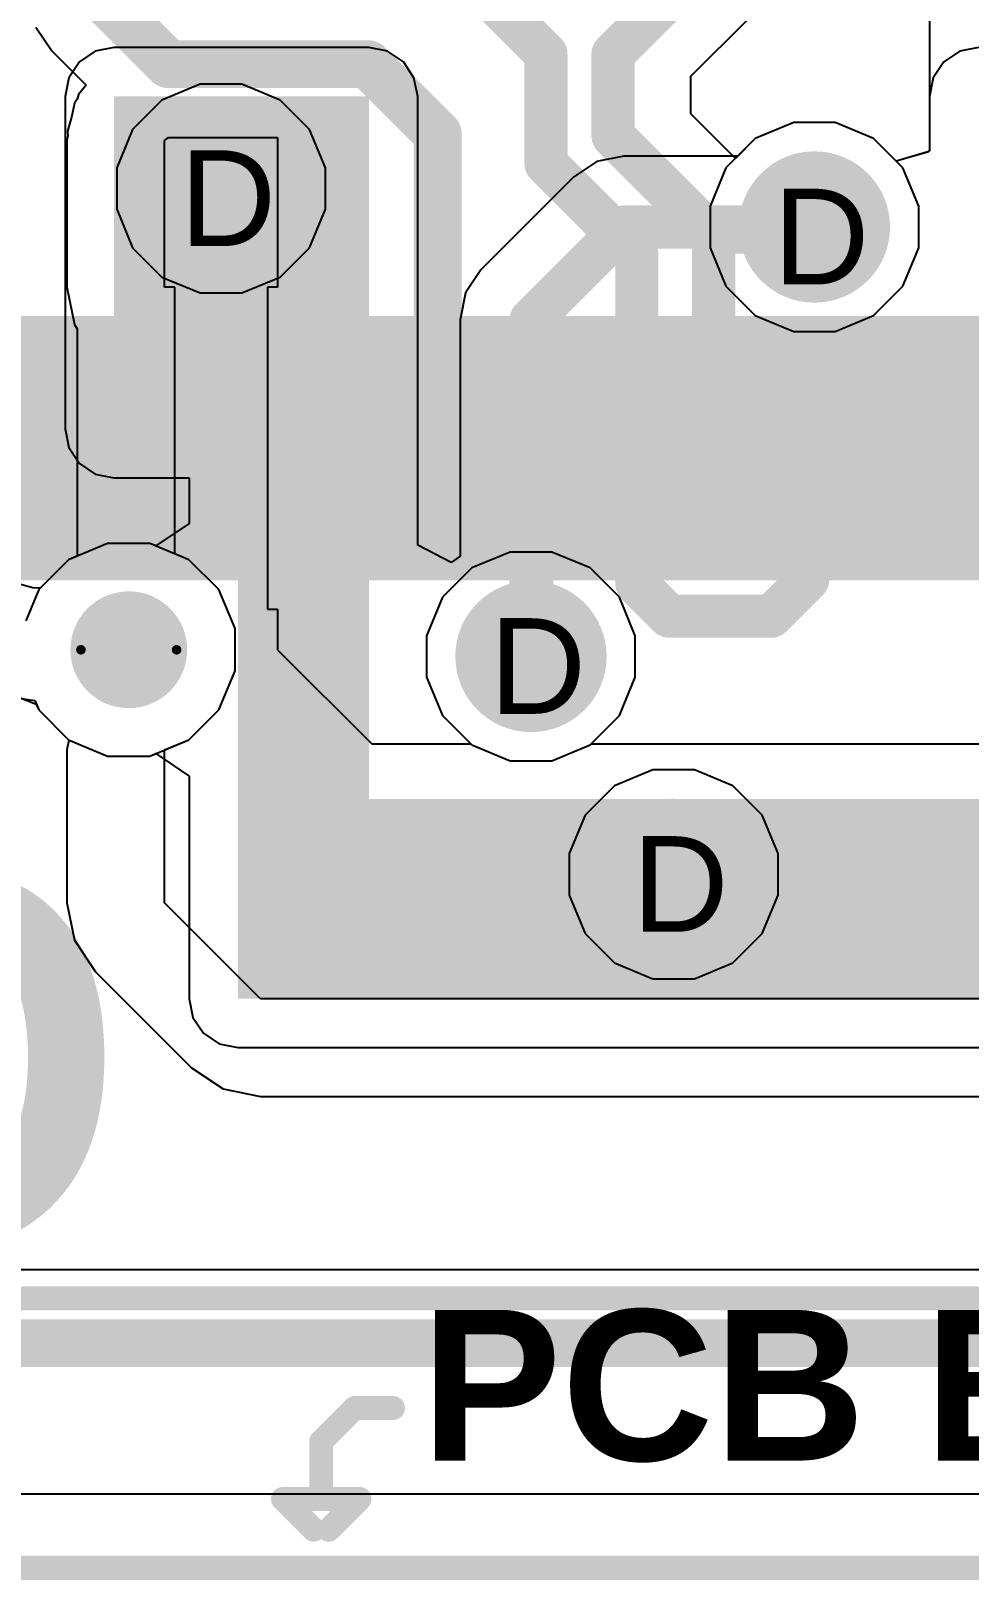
# Model space of a CAD drawing. Header units: inches. Extents: x 0 to 5032, y 0 to 5323.
# Drawn here: x 73.09 to 78.07, y -0.07 to 8.16 of the extents above; entities that cross this region are included whole.
import ezdxf

# ---------------------------------------------------------------- set-up
doc = ezdxf.new("R2010")
doc.units = ezdxf.units.IN
for name, color, linetype in [('Board Outline', 216, 'Continuous'), ('Bottom Layer', 5, 'Continuous'), ('Bottom Overlay', 54, 'Continuous'), ('Bottom Solder', 6, 'Continuous'), ('Dimension', 6, 'Continuous'), ('Drill Drawing', 1, 'Continuous'), ('Layer 1', 16, 'Continuous'), ('Layer 2', 76, 'Continuous'), ('Mechanical 13', 56, 'Continuous'), ('Multi-Layer', 9, 'Continuous'), ('Pad Holes', 156, 'Continuous'), ('Top Layer', 1, 'Continuous'), ('Top Overlay', 2, 'Continuous'), ('Top Paste', 8, 'Continuous'), ('Top Solder', 216, 'Continuous'), ('Via Holes', 16, 'Continuous')]:
    doc.layers.add(name, color=color, linetype=linetype)
doc.styles.add('Arial', font='', dxfattribs={"height": 0.2})
doc.styles.add('Arial_Bold', font='', dxfattribs={"height": 0.2})
doc.styles.get('Arial').set_extended_font_data('Arial')
doc.styles.get('Arial_Bold').set_extended_font_data('Arial', bold=True)

# ---------------------------------------------------------------- blocks, each defined once
blk = doc.blocks.new('TYPE_C_31_M_12__442')
at = {"layer": 'Bottom Layer'}
h = blk.add_hatch(color=5, dxfattribs=at)
edge = h.paths.add_edge_path()
edge.add_arc((-4.325, 2.355), 0.45, 0, 180)
edge.add_line((-4.775, 2.355), (-4.775, 1.255))
edge.add_arc((-4.325, 1.255), 0.45, 180, 360)
edge.add_line((-3.875, 1.255), (-3.875, 2.355))
h = blk.add_hatch(color=5, dxfattribs=at)
edge = h.paths.add_edge_path()
edge.add_arc((4.325, 1.255), 0.45, 180, 360)
edge.add_line((4.775, 1.255), (4.775, 2.355))
edge.add_arc((4.325, 2.355), 0.45, 0, 180)
edge.add_line((3.875, 2.355), (3.875, 1.255))
h = blk.add_hatch(color=5, dxfattribs=at)
edge = h.paths.add_edge_path()
edge.add_arc((-4.325, -2.775), 0.45, 180, 360)
edge.add_line((-3.875, -2.775), (-3.875, -1.975))
edge.add_arc((-4.325, -1.975), 0.45, 0, 180)
edge.add_line((-4.775, -1.975), (-4.775, -2.775))
h = blk.add_hatch(color=5, dxfattribs=at)
edge = h.paths.add_edge_path()
edge.add_arc((4.325, -2.775), 0.45, 180, 360)
edge.add_line((4.775, -2.775), (4.775, -1.975))
edge.add_arc((4.325, -1.975), 0.45, 0, 180)
edge.add_line((3.875, -1.975), (3.875, -2.775))
at = {"layer": 'Bottom Solder'}
h = blk.add_hatch(color=6, dxfattribs=at)
edge = h.paths.add_edge_path()
edge.add_arc((-4.325, 2.355), 0.5516, 0, 180)
edge.add_line((-4.8766, 2.355), (-4.8766, 1.255))
edge.add_arc((-4.325, 1.255), 0.5516, 180, 360)
edge.add_line((-3.7734, 1.255), (-3.7734, 2.355))
h = blk.add_hatch(color=6, dxfattribs=at)
edge = h.paths.add_edge_path()
edge.add_arc((4.325, 1.255), 0.5516, 180, 360)
edge.add_line((4.8766, 1.255), (4.8766, 2.355))
edge.add_arc((4.325, 2.355), 0.5516, 0, 180)
edge.add_line((3.7734, 2.355), (3.7734, 1.255))
h = blk.add_hatch(color=6, dxfattribs=at)
edge = h.paths.add_edge_path()
edge.add_arc((-2.89, 1.305), 0.1016, 0, 360)
h = blk.add_hatch(color=6, dxfattribs=at)
edge = h.paths.add_edge_path()
edge.add_arc((2.89, 1.305), 0.1016, 0, 360)
h = blk.add_hatch(color=6, dxfattribs=at)
edge = h.paths.add_edge_path()
edge.add_arc((-4.325, -2.775), 0.5516, 180, 360)
edge.add_line((-3.7734, -2.775), (-3.7734, -1.975))
edge.add_arc((-4.325, -1.975), 0.5516, 0, 180)
edge.add_line((-4.8766, -1.975), (-4.8766, -2.775))
h = blk.add_hatch(color=6, dxfattribs=at)
edge = h.paths.add_edge_path()
edge.add_arc((4.325, -2.775), 0.5516, 180, 360)
edge.add_line((4.8766, -2.775), (4.8766, -1.975))
edge.add_arc((4.325, -1.975), 0.5516, 0, 180)
edge.add_line((3.7734, -1.975), (3.7734, -2.775))
at = {"layer": 'Layer 1'}
h = blk.add_hatch(color=16, dxfattribs=at)
edge = h.paths.add_edge_path()
edge.add_arc((-4.325, 2.355), 0.45, 0, 180)
edge.add_line((-4.775, 2.355), (-4.775, 1.255))
edge.add_arc((-4.325, 1.255), 0.45, 180, 360)
edge.add_line((-3.875, 1.255), (-3.875, 2.355))
h = blk.add_hatch(color=16, dxfattribs=at)
edge = h.paths.add_edge_path()
edge.add_arc((4.325, 1.255), 0.45, 180, 360)
edge.add_line((4.775, 1.255), (4.775, 2.355))
edge.add_arc((4.325, 2.355), 0.45, 0, 180)
edge.add_line((3.875, 2.355), (3.875, 1.255))
h = blk.add_hatch(color=16, dxfattribs=at)
edge = h.paths.add_edge_path()
edge.add_arc((-4.325, -2.775), 0.45, 180, 360)
edge.add_line((-3.875, -2.775), (-3.875, -1.975))
edge.add_arc((-4.325, -1.975), 0.45, 0, 180)
edge.add_line((-4.775, -1.975), (-4.775, -2.775))
h = blk.add_hatch(color=16, dxfattribs=at)
edge = h.paths.add_edge_path()
edge.add_arc((4.325, -2.775), 0.45, 180, 360)
edge.add_line((4.775, -2.775), (4.775, -1.975))
edge.add_arc((4.325, -1.975), 0.45, 0, 180)
edge.add_line((3.875, -1.975), (3.875, -2.775))
at = {"layer": 'Layer 2'}
h = blk.add_hatch(color=76, dxfattribs=at)
edge = h.paths.add_edge_path()
edge.add_arc((-4.325, 2.355), 0.45, 0, 180)
edge.add_line((-4.775, 2.355), (-4.775, 1.255))
edge.add_arc((-4.325, 1.255), 0.45, 180, 360)
edge.add_line((-3.875, 1.255), (-3.875, 2.355))
h = blk.add_hatch(color=76, dxfattribs=at)
edge = h.paths.add_edge_path()
edge.add_arc((4.325, 1.255), 0.45, 180, 360)
edge.add_line((4.775, 1.255), (4.775, 2.355))
edge.add_arc((4.325, 2.355), 0.45, 0, 180)
edge.add_line((3.875, 2.355), (3.875, 1.255))
h = blk.add_hatch(color=76, dxfattribs=at)
edge = h.paths.add_edge_path()
edge.add_arc((-4.325, -2.775), 0.45, 180, 360)
edge.add_line((-3.875, -2.775), (-3.875, -1.975))
edge.add_arc((-4.325, -1.975), 0.45, 0, 180)
edge.add_line((-4.775, -1.975), (-4.775, -2.775))
h = blk.add_hatch(color=76, dxfattribs=at)
edge = h.paths.add_edge_path()
edge.add_arc((4.325, -2.775), 0.45, 180, 360)
edge.add_line((4.775, -2.775), (4.775, -1.975))
edge.add_arc((4.325, -1.975), 0.45, 0, 180)
edge.add_line((3.875, -1.975), (3.875, -2.775))
at = {"layer": 'Multi-Layer'}
h = blk.add_hatch(color=9, dxfattribs=at)
edge = h.paths.add_edge_path()
edge.add_arc((-4.325, 2.355), 0.45, 0, 180)
edge.add_line((-4.775, 2.355), (-4.775, 1.255))
edge.add_arc((-4.325, 1.255), 0.45, 180, 360)
edge.add_line((-3.875, 1.255), (-3.875, 2.355))
h = blk.add_hatch(color=9, dxfattribs=at)
edge = h.paths.add_edge_path()
edge.add_arc((4.325, 1.255), 0.45, 180, 360)
edge.add_line((4.775, 1.255), (4.775, 2.355))
edge.add_arc((4.325, 2.355), 0.45, 0, 180)
edge.add_line((3.875, 2.355), (3.875, 1.255))
h = blk.add_hatch(color=9, dxfattribs=at)
edge = h.paths.add_edge_path()
edge.add_arc((-4.325, -2.775), 0.45, 180, 360)
edge.add_line((-3.875, -2.775), (-3.875, -1.975))
edge.add_arc((-4.325, -1.975), 0.45, 0, 180)
edge.add_line((-4.775, -1.975), (-4.775, -2.775))
h = blk.add_hatch(color=9, dxfattribs=at)
edge = h.paths.add_edge_path()
edge.add_arc((4.325, -2.775), 0.45, 180, 360)
edge.add_line((4.775, -2.775), (4.775, -1.975))
edge.add_arc((4.325, -1.975), 0.45, 0, 180)
edge.add_line((3.875, -1.975), (3.875, -2.775))
at = {"layer": 'Pad Holes'}
h = blk.add_hatch(color=7, dxfattribs=at)
edge = h.paths.add_edge_path()
edge.add_arc((-4.325, 1.255), 0.3, 180, 360)
edge.add_line((-4.025, 1.255), (-4.025, 2.355))
edge.add_arc((-4.325, 2.355), 0.3, 0, 180)
edge.add_line((-4.625, 2.355), (-4.625, 1.255))
h = blk.add_hatch(color=7, dxfattribs=at)
edge = h.paths.add_edge_path()
edge.add_arc((4.325, 1.255), 0.3, 180, 360)
edge.add_line((4.625, 1.255), (4.625, 2.355))
edge.add_arc((4.325, 2.355), 0.3, 0, 180)
edge.add_line((4.025, 2.355), (4.025, 1.255))
h = blk.add_hatch(color=7, dxfattribs=at)
edge = h.paths.add_edge_path()
edge.add_arc((-2.89, 1.305), 0.31, 0, 360)
h = blk.add_hatch(color=7, dxfattribs=at)
edge = h.paths.add_edge_path()
edge.add_arc((2.89, 1.305), 0.31, 0, 360)
h = blk.add_hatch(color=7, dxfattribs=at)
edge = h.paths.add_edge_path()
edge.add_arc((-4.325, -2.775), 0.3, 180, 360)
edge.add_line((-4.025, -2.775), (-4.025, -1.975))
edge.add_arc((-4.325, -1.975), 0.3, 0, 180)
edge.add_line((-4.625, -1.975), (-4.625, -2.775))
h = blk.add_hatch(color=7, dxfattribs=at)
edge = h.paths.add_edge_path()
edge.add_arc((4.325, -2.775), 0.3, 180, 360)
edge.add_line((4.625, -2.775), (4.625, -1.975))
edge.add_arc((4.325, -1.975), 0.3, 0, 180)
edge.add_line((4.025, -1.975), (4.025, -2.775))
at = {"layer": 'Top Layer'}
for points in [[(-3.5, 2.975), (-2.9, 2.975), (-2.9, 1.775), (-3.5, 1.775)], [(-2.7, 2.975), (-2.1, 2.975), (-2.1, 1.775), (-2.7, 1.775)], [(-1.9, 2.975), (-1.6, 2.975), (-1.6, 1.775), (-1.9, 1.775)], [(-1.4, 2.975), (-1.1, 2.975), (-1.1, 1.775), (-1.4, 1.775)], [(-0.9, 2.975), (-0.6, 2.975), (-0.6, 1.775), (-0.9, 1.775)], [(-0.4, 2.975), (-0.1, 2.975), (-0.1, 1.775), (-0.4, 1.775)], [(0.4, 1.775), (0.1, 1.775), (0.1, 2.975), (0.4, 2.975)], [(0.9, 1.775), (0.6, 1.775), (0.6, 2.975), (0.9, 2.975)], [(1.4, 1.775), (1.1, 1.775), (1.1, 2.975), (1.4, 2.975)], [(1.9, 1.775), (1.6, 1.775), (1.6, 2.975), (1.9, 2.975)], [(2.7, 1.775), (2.1, 1.775), (2.1, 2.975), (2.7, 2.975)], [(2.9, 2.975), (3.5, 2.975), (3.5, 1.775), (2.9, 1.775)]]:
    blk.add_hatch(color=1, dxfattribs=at).paths.add_polyline_path(points)
h = blk.add_hatch(color=1, dxfattribs=at)
edge = h.paths.add_edge_path()
edge.add_arc((-4.325, 2.355), 0.45, 0, 180)
edge.add_line((-4.775, 2.355), (-4.775, 1.255))
edge.add_arc((-4.325, 1.255), 0.45, 180, 360)
edge.add_line((-3.875, 1.255), (-3.875, 2.355))
h = blk.add_hatch(color=1, dxfattribs=at)
edge = h.paths.add_edge_path()
edge.add_arc((4.325, 1.255), 0.45, 180, 360)
edge.add_line((4.775, 1.255), (4.775, 2.355))
edge.add_arc((4.325, 2.355), 0.45, 0, 180)
edge.add_line((3.875, 2.355), (3.875, 1.255))
h = blk.add_hatch(color=1, dxfattribs=at)
edge = h.paths.add_edge_path()
edge.add_arc((-4.325, -2.775), 0.45, 180, 360)
edge.add_line((-3.875, -2.775), (-3.875, -1.975))
edge.add_arc((-4.325, -1.975), 0.45, 0, 180)
edge.add_line((-4.775, -1.975), (-4.775, -2.775))
h = blk.add_hatch(color=1, dxfattribs=at)
edge = h.paths.add_edge_path()
edge.add_arc((4.325, -2.775), 0.45, 180, 360)
edge.add_line((4.775, -2.775), (4.775, -1.975))
edge.add_arc((4.325, -1.975), 0.45, 0, 180)
edge.add_line((3.875, -1.975), (3.875, -2.775))
at = {"layer": 'Top Paste'}
for points in [[(-3.5, 2.975), (-2.9, 2.975), (-2.9, 1.775), (-3.5, 1.775)], [(-2.7, 2.975), (-2.1, 2.975), (-2.1, 1.775), (-2.7, 1.775)], [(-1.9, 2.975), (-1.6, 2.975), (-1.6, 1.775), (-1.9, 1.775)], [(-1.4, 2.975), (-1.1, 2.975), (-1.1, 1.775), (-1.4, 1.775)], [(-0.9, 2.975), (-0.6, 2.975), (-0.6, 1.775), (-0.9, 1.775)], [(-0.4, 2.975), (-0.1, 2.975), (-0.1, 1.775), (-0.4, 1.775)], [(0.4, 1.775), (0.1, 1.775), (0.1, 2.975), (0.4, 2.975)], [(0.9, 1.775), (0.6, 1.775), (0.6, 2.975), (0.9, 2.975)], [(1.4, 1.775), (1.1, 1.775), (1.1, 2.975), (1.4, 2.975)], [(1.9, 1.775), (1.6, 1.775), (1.6, 2.975), (1.9, 2.975)], [(2.7, 1.775), (2.1, 1.775), (2.1, 2.975), (2.7, 2.975)], [(2.9, 2.975), (3.5, 2.975), (3.5, 1.775), (2.9, 1.775)]]:
    blk.add_hatch(color=8, dxfattribs=at).paths.add_polyline_path(points)
at = {"layer": 'Top Solder'}
for points in [[(-3.6016, 3.0766), (-2.7984, 3.0766), (-2.7984, 1.6734), (-3.6016, 1.6734)], [(-2.8016, 3.0766), (-1.9984, 3.0766), (-1.9984, 1.6734), (-2.8016, 1.6734)], [(-2.0016, 3.0766), (-1.4984, 3.0766), (-1.4984, 1.6734), (-2.0016, 1.6734)], [(-1.5016, 3.0766), (-0.9984, 3.0766), (-0.9984, 1.6734), (-1.5016, 1.6734)], [(-1.0016, 3.0766), (-0.4984, 3.0766), (-0.4984, 1.6734), (-1.0016, 1.6734)], [(-0.5016, 3.0766), (0.0016, 3.0766), (0.0016, 1.6734), (-0.5016, 1.6734)], [(0.5016, 1.6734), (-0.0016, 1.6734), (-0.0016, 3.0766), (0.5016, 3.0766)], [(1.0016, 1.6734), (0.4984, 1.6734), (0.4984, 3.0766), (1.0016, 3.0766)], [(1.5016, 1.6734), (0.9984, 1.6734), (0.9984, 3.0766), (1.5016, 3.0766)], [(2.0016, 1.6734), (1.4984, 1.6734), (1.4984, 3.0766), (2.0016, 3.0766)], [(2.8016, 1.6734), (1.9984, 1.6734), (1.9984, 3.0766), (2.8016, 3.0766)], [(2.7984, 3.0766), (3.6016, 3.0766), (3.6016, 1.6734), (2.7984, 1.6734)]]:
    blk.add_hatch(color=216, dxfattribs=at).paths.add_polyline_path(points)
h = blk.add_hatch(color=216, dxfattribs=at)
edge = h.paths.add_edge_path()
edge.add_arc((-4.325, 2.355), 0.5516, 0, 180)
edge.add_line((-4.8766, 2.355), (-4.8766, 1.255))
edge.add_arc((-4.325, 1.255), 0.5516, 180, 360)
edge.add_line((-3.7734, 1.255), (-3.7734, 2.355))
h = blk.add_hatch(color=216, dxfattribs=at)
edge = h.paths.add_edge_path()
edge.add_arc((4.325, 1.255), 0.5516, 180, 360)
edge.add_line((4.8766, 1.255), (4.8766, 2.355))
edge.add_arc((4.325, 2.355), 0.5516, 0, 180)
edge.add_line((3.7734, 2.355), (3.7734, 1.255))
h = blk.add_hatch(color=216, dxfattribs=at)
edge = h.paths.add_edge_path()
edge.add_arc((-2.89, 1.305), 0.1016, 0, 360)
h = blk.add_hatch(color=216, dxfattribs=at)
edge = h.paths.add_edge_path()
edge.add_arc((2.89, 1.305), 0.1016, 0, 360)
h = blk.add_hatch(color=216, dxfattribs=at)
edge = h.paths.add_edge_path()
edge.add_arc((-4.325, -2.775), 0.5516, 180, 360)
edge.add_line((-3.7734, -2.775), (-3.7734, -1.975))
edge.add_arc((-4.325, -1.975), 0.5516, 0, 180)
edge.add_line((-4.8766, -1.975), (-4.8766, -2.775))
h = blk.add_hatch(color=216, dxfattribs=at)
edge = h.paths.add_edge_path()
edge.add_arc((4.325, -2.775), 0.5516, 180, 360)
edge.add_line((4.8766, -2.775), (4.8766, -1.975))
edge.add_arc((4.325, -1.975), 0.5516, 0, 180)
edge.add_line((3.7734, -1.975), (3.7734, -2.775))
at = {"layer": 'Mechanical 13'}
for points in [[(-1.8684, -2.8974, 0.127, 0.127, 0), (-1.6906, -2.7196, 0.127, 0.127, 0)], [(-1.6906, -2.7196, 0.127, 0.127, 0), (-1.4874, -2.7196, 0.127, 0.127, 0)], [(-1.8684, -3.2022, 0.127, 0.127, 0), (-1.8684, -2.8974, 0.127, 0.127, 0)], [(-2.0716, -3.2022, 0.127, 0.127, 0), (-1.9084, -3.3654, 0.127, 0.127, 0)], [(-2.0716, -3.2022, 0.127, 0.127, 0), (-1.8684, -3.2022, 0.127, 0.127, 0)], [(-1.8684, -3.2022, 0.127, 0.127, 0), (-1.6652, -3.2022, 0.127, 0.127, 0)], [(-1.8284, -3.3654, 0.127, 0.127, 0), (-1.6652, -3.2022, 0.127, 0.127, 0)]]:
    blk.add_lwpolyline(points, format="xyseb", dxfattribs=at)
for points in [[(-1.7223, -2.7196, 0.0635, 0.0635, 1), (-1.6588, -2.7196, 0.0635, 0.0635, 1)], [(-1.7223, -2.7196, 0.0635, 0.0635, 1), (-1.6588, -2.7196, 0.0635, 0.0635, 1)], [(-1.5191, -2.7196, 0.0635, 0.0635, 1), (-1.4556, -2.7196, 0.0635, 0.0635, 1)], [(-1.9001, -2.8974, 0.0635, 0.0635, 1), (-1.8366, -2.8974, 0.0635, 0.0635, 1)], [(-1.9001, -2.8974, 0.0635, 0.0635, 1), (-1.8366, -2.8974, 0.0635, 0.0635, 1)], [(-2.1033, -3.2022, 0.0635, 0.0635, 1), (-2.0398, -3.2022, 0.0635, 0.0635, 1)], [(-2.1033, -3.2022, 0.0635, 0.0635, 1), (-2.0398, -3.2022, 0.0635, 0.0635, 1)], [(-1.9001, -3.2022, 0.0635, 0.0635, 1), (-1.8366, -3.2022, 0.0635, 0.0635, 1)], [(-1.9001, -3.2022, 0.0635, 0.0635, 1), (-1.8366, -3.2022, 0.0635, 0.0635, 1)], [(-1.9001, -3.2022, 0.0635, 0.0635, 1), (-1.8366, -3.2022, 0.0635, 0.0635, 1)], [(-1.6969, -3.2022, 0.0635, 0.0635, 1), (-1.6334, -3.2022, 0.0635, 0.0635, 1)], [(-1.6969, -3.2022, 0.0635, 0.0635, 1), (-1.6334, -3.2022, 0.0635, 0.0635, 1)], [(-1.9401, -3.3654, 0.0635, 0.0635, 1), (-1.8766, -3.3654, 0.0635, 0.0635, 1)], [(-1.8601, -3.3654, 0.0635, 0.0635, 1), (-1.7966, -3.3654, 0.0635, 0.0635, 1)]]:
    blk.add_lwpolyline(points, format="xyseb", close=True, dxfattribs=at)
at = {"layer": 'Top Overlay'}
for points in [[(-4.4446, -1.181, 0.127, 0.127, 0), (-4.4446, 0.4446, 0.127, 0.127, 0)], [(4.4446, -1.181, 0.127, 0.127, 0), (4.4446, 0.4446, 0.127, 0.127, 0)], [(-4.4954, -3.569, 0.127, 0.127, 0), (4.4954, -3.569, 0.127, 0.127, 0)]]:
    blk.add_lwpolyline(points, format="xyseb", dxfattribs=at)
for points in [[(-4.4763, 0.4446, 0.0635, 0.0635, 1), (-4.4128, 0.4446, 0.0635, 0.0635, 1)], [(4.4129, 0.4446, 0.0635, 0.0635, 1), (4.4764, 0.4446, 0.0635, 0.0635, 1)], [(-4.4763, -1.181, 0.0635, 0.0635, 1), (-4.4128, -1.181, 0.0635, 0.0635, 1)], [(4.4129, -1.181, 0.0635, 0.0635, 1), (4.4764, -1.181, 0.0635, 0.0635, 1)], [(-4.5271, -3.569, 0.0635, 0.0635, 1), (-4.4636, -3.569, 0.0635, 0.0635, 1)], [(4.4637, -3.569, 0.0635, 0.0635, 1), (4.5272, -3.569, 0.0635, 0.0635, 1)]]:
    blk.add_lwpolyline(points, format="xyseb", close=True, dxfattribs=at)
at = {"layer": 'Mechanical 13', "style": 'Arial_Bold'}
blk.add_text('PCB Edge', height=0.8, rotation=360, dxfattribs=at).set_placement((-1.3382, -2.9986))

msp = doc.modelspace()

# ---------------------------------------------------------------- hatches: boundary and pattern name
at = {"layer": 'Bottom Layer'}
for points in [[(73.5317, 6.0432), (74.5907, 6.0432), (74.5907, 7.8083), (73.5317, 7.8083)], [(74.8857, 7.8083), (74.1904, 7.8083), (74.1904, 3.0185), (74.8857, 3.0185)], [(74.1904, 3.0185), (78.8162, 3.0185), (78.8162, 4.0781), (74.1904, 4.0781)]]:
    msp.add_hatch(color=5, dxfattribs=at).paths.add_polyline_path(points)
h = msp.add_hatch(color=5, dxfattribs=at)
edge = h.paths.add_edge_path()
edge.add_arc((74.1007, 7.319), 0.3, 0, 360)
h = msp.add_hatch(color=5, dxfattribs=at)
edge = h.paths.add_edge_path()
edge.add_arc((77.2507, 7.115), 0.3, 0, 360)
h = msp.add_hatch(color=5, dxfattribs=at)
edge = h.paths.add_edge_path()
edge.add_arc((75.7459, 4.8356), 0.3, 0, 360)
h = msp.add_hatch(color=5, dxfattribs=at)
edge = h.paths.add_edge_path()
edge.add_arc((76.5033, 3.6789), 0.3, 0, 360)
at = {"layer": 'Bottom Solder'}
h = msp.add_hatch(color=6, dxfattribs=at)
edge = h.paths.add_edge_path()
edge.add_arc((74.1007, 7.319), 0.4016, 0, 360)
h = msp.add_hatch(color=6, dxfattribs=at)
edge = h.paths.add_edge_path()
edge.add_arc((77.2507, 7.115), 0.4016, 0, 360)
h = msp.add_hatch(color=6, dxfattribs=at)
edge = h.paths.add_edge_path()
edge.add_arc((75.7459, 4.8356), 0.4016, 0, 360)
h = msp.add_hatch(color=6, dxfattribs=at)
edge = h.paths.add_edge_path()
edge.add_arc((76.5033, 3.6789), 0.4016, 0, 360)
at = {"layer": 'Layer 1'}
h = msp.add_hatch(color=16, dxfattribs=at)
edge = h.paths.add_edge_path()
edge.add_arc((74.1007, 7.319), 0.3, 0, 360)
h = msp.add_hatch(color=16, dxfattribs=at)
edge = h.paths.add_edge_path()
edge.add_arc((77.2507, 7.115), 0.3, 0, 360)
h = msp.add_hatch(color=16, dxfattribs=at)
edge = h.paths.add_edge_path()
edge.add_arc((75.7459, 4.8356), 0.3, 0, 360)
h = msp.add_hatch(color=16, dxfattribs=at)
edge = h.paths.add_edge_path()
edge.add_arc((76.5033, 3.6789), 0.3, 0, 360)
at = {"layer": 'Layer 2'}
h = msp.add_hatch(color=76, dxfattribs=at)
edge = h.paths.add_edge_path()
edge.add_arc((74.1007, 7.319), 0.3, 0, 360)
h = msp.add_hatch(color=76, dxfattribs=at)
edge = h.paths.add_edge_path()
edge.add_arc((77.2507, 7.115), 0.3, 0, 360)
h = msp.add_hatch(color=76, dxfattribs=at)
edge = h.paths.add_edge_path()
edge.add_arc((75.7459, 4.8356), 0.3, 0, 360)
h = msp.add_hatch(color=76, dxfattribs=at)
edge = h.paths.add_edge_path()
edge.add_arc((76.5033, 3.6789), 0.3, 0, 360)
at = {"layer": 'Top Layer'}
h = msp.add_hatch(color=1, dxfattribs=at)
edge = h.paths.add_edge_path()
edge.add_arc((74.1007, 7.319), 0.3, 0, 360)
for points in [[(73.8007, 5.3411), (74.4007, 5.3411), (74.4007, 7.616), (73.8007, 7.616)], [(76.6321, 6.974), (77.4011, 6.974), (77.4011, 7.2026), (76.6321, 7.2026)]]:
    msp.add_hatch(color=1, dxfattribs=at).paths.add_polyline_path(points)
h = msp.add_hatch(color=1, dxfattribs=at)
edge = h.paths.add_edge_path()
edge.add_arc((77.2507, 7.115), 0.3, 0, 360)
h = msp.add_hatch(color=1, dxfattribs=at)
edge = h.paths.add_edge_path()
edge.add_arc((75.7459, 4.8356), 0.3, 0, 360)
h = msp.add_hatch(color=1, dxfattribs=at)
edge = h.paths.add_edge_path()
edge.add_arc((76.5033, 3.6789), 0.3, 0, 360)
at = {"layer": 'Top Solder'}
h = msp.add_hatch(color=216, dxfattribs=at)
edge = h.paths.add_edge_path()
edge.add_arc((74.1007, 7.319), 0.4016, 0, 360)
h = msp.add_hatch(color=216, dxfattribs=at)
edge = h.paths.add_edge_path()
edge.add_arc((77.2507, 7.115), 0.4016, 0, 360)
h = msp.add_hatch(color=216, dxfattribs=at)
edge = h.paths.add_edge_path()
edge.add_arc((75.7459, 4.8356), 0.4016, 0, 360)
h = msp.add_hatch(color=216, dxfattribs=at)
edge = h.paths.add_edge_path()
edge.add_arc((76.5033, 3.6789), 0.4016, 0, 360)
at = {"layer": 'Via Holes'}
h = msp.add_hatch(color=7, dxfattribs=at)
edge = h.paths.add_edge_path()
edge.add_arc((74.1007, 7.319), 0.15, 0, 360)
h = msp.add_hatch(color=7, dxfattribs=at)
edge = h.paths.add_edge_path()
edge.add_arc((77.2507, 7.115), 0.15, 0, 360)
h = msp.add_hatch(color=7, dxfattribs=at)
edge = h.paths.add_edge_path()
edge.add_arc((75.7459, 4.8356), 0.15, 0, 360)
h = msp.add_hatch(color=7, dxfattribs=at)
edge = h.paths.add_edge_path()
edge.add_arc((76.5033, 3.6789), 0.15, 0, 360)

# ---------------------------------------------------------------- linework, layer by layer
at = {"layer": 'Board Outline'}
msp.add_lwpolyline([(0, 0, 0.127, 0.127, 0), (100.2927, 0, 0.127, 0.127, 0)], format="xyseb", dxfattribs=at)
at = {"layer": 'Bottom Layer'}
for p, q in [((73.5317, 8.0673), (73.4326, 8.0475)), ((74.5907, 8.0673), (73.5317, 8.0673)), ((74.5907, 8.0672), (74.5907, 8.0673)), ((74.8857, 8.0672), (74.5907, 8.0672)), ((74.9848, 8.0475), (74.8857, 8.0672)), ((78.1209, 8.0673), (78.0218, 8.0475)), ((73.3485, 7.9914), (73.2924, 7.9074)), ((73.4326, 8.0475), (73.3485, 7.9914)), ((75.0688, 7.9914), (74.9848, 8.0475)), ((75.1249, 7.9074), (75.0688, 7.9914)), ((77.9378, 7.9914), (77.8817, 7.9074)), ((78.0218, 8.0475), (77.9378, 7.9914)), ((73.2924, 7.9074), (73.2727, 7.8083)), ((75.1446, 7.8083), (75.1249, 7.9074)), ((77.8817, 7.9074), (77.862, 7.8083)), ((73.2727, 7.8083), (73.2727, 6.0432)), ((75.1446, 5.4265), (75.1446, 7.8083)), ((77.862, 7.8083), (77.862, 7.5195)), ((77.1405, 7.669), (76.9369, 7.5846)), ((77.3609, 7.669), (77.1405, 7.669)), ((77.5645, 7.5846), (77.3609, 7.669)), ((76.9369, 7.5846), (76.8427, 7.4905)), ((77.6842, 7.465), (77.5645, 7.5846)), ((76.239, 7.4905), (76.0953, 7.4619)), ((76.8427, 7.4905), (76.239, 7.4905)), ((77.8525, 7.5134), (77.6842, 7.465)), ((77.862, 7.5195), (77.8525, 7.5134)), ((76.0953, 7.4619), (75.9735, 7.3805)), ((75.9735, 7.3805), (75.4804, 6.8874)), ((75.4804, 6.8874), (75.399, 6.7656)), ((75.399, 6.7656), (75.3704, 6.6219)), ((75.3704, 6.6219), (75.3704, 5.3674)), ((73.2727, 6.0432), (73.2924, 5.9441)), ((73.2924, 5.9441), (73.3485, 5.8601)), ((73.3485, 5.8601), (73.4326, 5.8039)), ((73.4326, 5.8039), (73.5317, 5.7842)), ((73.5317, 5.7842), (73.9314, 5.7842)), ((73.9314, 5.7842), (73.9314, 5.5412)), ((73.9314, 5.5412), (73.7536, 5.4224)), ((73.4985, 5.4351), (73.2912, 5.3492)), ((73.7229, 5.4351), (73.4985, 5.4351)), ((73.7536, 5.4224), (73.7229, 5.4351)), ((75.3224, 5.3338), (75.1446, 5.4265)), ((73.2912, 5.3492), (73.1326, 5.1906)), ((75.3704, 5.3674), (75.3224, 5.3338)), ((73.1326, 5.1906), (73.0636, 5.024)), ((72.8902, 4.6728), (73.1199, 4.5822)), ((73.1199, 4.5822), (73.1326, 4.5516)), ((73.1326, 4.5516), (73.2912, 4.393)), ((73.2912, 4.393), (73.4985, 4.3071)), ((73.4985, 4.3071), (73.7229, 4.3071)), ((73.7229, 4.3071), (73.7536, 4.3198)), ((73.7536, 4.3198), (73.9314, 4.201)), ((73.9314, 4.201), (73.9314, 3.0185)), ((73.9314, 3.0185), (73.9511, 2.9194)), ((73.9511, 2.9194), (74.0073, 2.8354)), ((74.0073, 2.8354), (74.0913, 2.7792)), ((74.0913, 2.7792), (74.1904, 2.7595)), ((74.1904, 2.7595), (78.8162, 2.7595)), ((80.1156, 1.5796), (72.8858, 1.5796))]:
    msp.add_line(p, q, dxfattribs=at)
for points in [[(75.7459, 6.6219, 0.2286, 0.2286, 0), (76.239, 7.115, 0.2286, 0.2286, 0)], [(76.239, 7.115, 0.2286, 0.2286, 0), (77.2507, 7.115, 0.2286, 0.2286, 0)], [(75.7459, 4.8356, 0.2286, 0.2286, 0), (75.7459, 6.6219, 0.2286, 0.2286, 0)], [(72.1757, 1.1911, 0.254, 0.254, 0), (80.8257, 1.1911, 0.254, 0.254, 0)]]:
    msp.add_lwpolyline(points, format="xyseb", dxfattribs=at)
for points in [[(76.1819, 7.115, 0.1143, 0.1143, 1), (76.2962, 7.115, 0.1143, 0.1143, 1)], [(76.1819, 7.115, 0.1143, 0.1143, 1), (76.2962, 7.115, 0.1143, 0.1143, 1)], [(77.1935, 7.115, 0.1143, 0.1143, 1), (77.3078, 7.115, 0.1143, 0.1143, 1)], [(75.6888, 6.6219, 0.1143, 0.1143, 1), (75.8031, 6.6219, 0.1143, 0.1143, 1)], [(75.6888, 6.6219, 0.1143, 0.1143, 1), (75.8031, 6.6219, 0.1143, 0.1143, 1)], [(75.6888, 4.8356, 0.1143, 0.1143, 1), (75.8031, 4.8356, 0.1143, 0.1143, 1)]]:
    msp.add_lwpolyline(points, format="xyseb", close=True, dxfattribs=at)
at = {"layer": 'Dimension'}
msp.add_lwpolyline([(12.4946, 1.4281, 0.127, 0.127, 0), (97.0146, 1.4281, 0.127, 0.127, 0)], format="xyseb", dxfattribs=at)
at = {"layer": 'Drill Drawing'}
for points in [[(73.8647, 4.8711, 0.0508, 0.0508, 1), (73.3567, 4.8711, 0.0508, 0.0508, 1)], [(73.344, 4.8711, 0.0254, 0.0254, 1), (73.3694, 4.8711, 0.0254, 0.0254, 1)], [(73.852, 4.8711, 0.0254, 0.0254, 1), (73.8774, 4.8711, 0.0254, 0.0254, 1)]]:
    msp.add_lwpolyline(points, format="xyseb", close=True, dxfattribs=at)
at = {"layer": 'Layer 1'}
for p, q in [((73.9905, 7.873), (73.7869, 7.7886)), ((74.2109, 7.873), (73.9905, 7.873)), ((74.4145, 7.7886), (74.2109, 7.873)), ((73.7869, 7.7886), (73.631, 7.6328)), ((74.5704, 7.6328), (74.4145, 7.7886)), ((77.1405, 7.669), (76.9369, 7.5846)), ((77.3609, 7.669), (77.1405, 7.669)), ((77.5645, 7.5846), (77.3609, 7.669)), ((73.631, 7.6328), (73.5467, 7.4292)), ((74.6547, 7.4292), (74.5704, 7.6328)), ((76.9369, 7.5846), (76.781, 7.4288)), ((77.7204, 7.4288), (77.5645, 7.5846)), ((73.5467, 7.4292), (73.5467, 7.2088)), ((74.6547, 7.2088), (74.6547, 7.4292)), ((76.781, 7.4288), (76.6967, 7.2252)), ((77.8047, 7.2252), (77.7204, 7.4288)), ((73.5467, 7.2088), (73.631, 7.0051)), ((74.5704, 7.0051), (74.6547, 7.2088)), ((76.6967, 7.2252), (76.6967, 7.0048)), ((77.8047, 7.0048), (77.8047, 7.2252)), ((73.631, 7.0051), (73.7869, 6.8493)), ((74.4145, 6.8493), (74.5704, 7.0051)), ((76.6967, 7.0048), (76.781, 6.8012)), ((77.7204, 6.8012), (77.8047, 7.0048)), ((73.7869, 6.8493), (73.9905, 6.765)), ((74.2109, 6.765), (74.4145, 6.8493)), ((73.9905, 6.765), (74.2109, 6.765)), ((76.781, 6.8012), (76.9369, 6.6453)), ((77.5645, 6.6453), (77.7204, 6.8012)), ((76.9369, 6.6453), (77.1405, 6.561)), ((77.3609, 6.561), (77.5645, 6.6453)), ((77.1405, 6.561), (77.3609, 6.561)), ((73.4985, 5.4351), (73.2912, 5.3492)), ((73.7229, 5.4351), (73.4985, 5.4351)), ((73.9302, 5.3492), (73.7229, 5.4351)), ((73.2912, 5.3492), (73.1398, 5.1978)), ((74.0888, 5.1906), (73.9302, 5.3492)), ((75.6357, 5.3896), (75.4321, 5.3053)), ((75.8561, 5.3896), (75.6357, 5.3896)), ((76.0598, 5.3053), (75.8561, 5.3896)), ((75.4321, 5.3053), (75.2763, 5.1494)), ((76.2156, 5.1494), (76.0598, 5.3053)), ((73.1007, 5.1994), (72.8858, 5.2585)), ((73.1398, 5.1978), (73.1007, 5.1994)), ((74.1747, 4.9833), (74.0888, 5.1906)), ((75.2763, 5.1494), (75.1919, 4.9458)), ((76.2999, 4.9458), (76.2156, 5.1494)), ((74.1747, 4.7589), (74.1747, 4.9833)), ((75.1919, 4.9458), (75.1919, 4.7254)), ((76.2999, 4.7254), (76.2999, 4.9458)), ((74.0888, 4.5516), (74.1747, 4.7589)), ((75.1919, 4.7254), (75.2763, 4.5218)), ((76.2156, 4.5218), (76.2999, 4.7254)), ((72.9911, 4.6188), (73.1119, 4.6015)), ((73.1119, 4.6015), (73.1326, 4.5516)), ((73.1326, 4.5516), (73.2912, 4.393)), ((73.9302, 4.393), (74.0888, 4.5516)), ((75.2763, 4.5218), (75.4321, 4.366)), ((76.0598, 4.366), (76.2156, 4.5218)), ((73.2912, 4.393), (73.4985, 4.3071)), ((73.7229, 4.3071), (73.9302, 4.393)), ((75.4321, 4.366), (75.6357, 4.2816)), ((75.8561, 4.2816), (76.0598, 4.366)), ((73.4985, 4.3071), (73.7229, 4.3071)), ((75.6357, 4.2816), (75.8561, 4.2816)), ((76.3931, 4.2329), (76.1895, 4.1486)), ((76.6135, 4.2329), (76.3931, 4.2329)), ((76.8171, 4.1486), (76.6135, 4.2329)), ((76.1895, 4.1486), (76.0336, 3.9927)), ((76.973, 3.9927), (76.8171, 4.1486)), ((76.0336, 3.9927), (75.9493, 3.7891)), ((77.0573, 3.7891), (76.973, 3.9927)), ((75.9493, 3.7891), (75.9493, 3.5687)), ((77.0573, 3.5687), (77.0573, 3.7891)), ((75.9493, 3.5687), (76.0336, 3.3651)), ((76.973, 3.3651), (77.0573, 3.5687)), ((76.0336, 3.3651), (76.1895, 3.2092)), ((76.8171, 3.2092), (76.973, 3.3651)), ((76.1895, 3.2092), (76.3931, 3.1249)), ((76.6135, 3.1249), (76.8171, 3.2092)), ((76.3931, 3.1249), (76.6135, 3.1249)), ((79.9555, 0.3885), (73.0459, 0.3885))]:
    msp.add_line(p, q, dxfattribs=at)
at = {"layer": 'Layer 2'}
for p, q in [((73.9905, 7.873), (73.7869, 7.7886)), ((74.2109, 7.873), (73.9905, 7.873)), ((74.4145, 7.7886), (74.2109, 7.873)), ((73.7869, 7.7886), (73.631, 7.6328)), ((74.5704, 7.6328), (74.4145, 7.7886)), ((77.1405, 7.669), (76.9369, 7.5846)), ((77.3609, 7.669), (77.1405, 7.669)), ((77.5645, 7.5846), (77.3609, 7.669)), ((73.631, 7.6328), (73.5467, 7.4292)), ((74.6547, 7.4292), (74.5704, 7.6328)), ((76.9369, 7.5846), (76.781, 7.4288)), ((77.7204, 7.4288), (77.5645, 7.5846)), ((73.5467, 7.4292), (73.5467, 7.2088)), ((74.6547, 7.2088), (74.6547, 7.4292)), ((76.781, 7.4288), (76.6967, 7.2252)), ((77.8047, 7.2252), (77.7204, 7.4288)), ((73.5467, 7.2088), (73.631, 7.0051)), ((74.5704, 7.0051), (74.6547, 7.2088)), ((76.6967, 7.2252), (76.6967, 7.0048)), ((77.8047, 7.0048), (77.8047, 7.2252)), ((73.631, 7.0051), (73.7869, 6.8493)), ((74.4145, 6.8493), (74.5704, 7.0051)), ((76.6967, 7.0048), (76.781, 6.8012)), ((77.7204, 6.8012), (77.8047, 7.0048)), ((73.7869, 6.8493), (73.9905, 6.765)), ((74.2109, 6.765), (74.4145, 6.8493)), ((73.9905, 6.765), (74.2109, 6.765)), ((76.781, 6.8012), (76.9369, 6.6453)), ((77.5645, 6.6453), (77.7204, 6.8012)), ((76.9369, 6.6453), (77.1405, 6.561)), ((77.3609, 6.561), (77.5645, 6.6453)), ((77.1405, 6.561), (77.3609, 6.561)), ((73.4985, 5.4351), (73.2912, 5.3492)), ((73.7229, 5.4351), (73.4985, 5.4351)), ((73.9302, 5.3492), (73.7229, 5.4351)), ((73.2912, 5.3492), (73.1398, 5.1978)), ((74.0888, 5.1906), (73.9302, 5.3492)), ((75.6357, 5.3896), (75.4321, 5.3053)), ((75.8561, 5.3896), (75.6357, 5.3896)), ((76.0598, 5.3053), (75.8561, 5.3896)), ((75.4321, 5.3053), (75.2763, 5.1494)), ((76.2156, 5.1494), (76.0598, 5.3053)), ((73.1007, 5.1994), (72.8858, 5.2585)), ((73.1398, 5.1978), (73.1007, 5.1994)), ((74.1747, 4.9833), (74.0888, 5.1906)), ((75.2763, 5.1494), (75.1919, 4.9458)), ((76.2999, 4.9458), (76.2156, 5.1494)), ((74.1747, 4.7589), (74.1747, 4.9833)), ((75.1919, 4.9458), (75.1919, 4.7254)), ((76.2999, 4.7254), (76.2999, 4.9458)), ((74.0888, 4.5516), (74.1747, 4.7589)), ((75.1919, 4.7254), (75.2763, 4.5218)), ((76.2156, 4.5218), (76.2999, 4.7254)), ((72.9911, 4.6188), (73.1119, 4.6015)), ((73.1119, 4.6015), (73.1326, 4.5516)), ((73.1326, 4.5516), (73.2912, 4.393)), ((73.9302, 4.393), (74.0888, 4.5516)), ((75.2763, 4.5218), (75.4321, 4.366)), ((76.0598, 4.366), (76.2156, 4.5218)), ((73.2912, 4.393), (73.4985, 4.3071)), ((73.7229, 4.3071), (73.9302, 4.393)), ((75.4321, 4.366), (75.6357, 4.2816)), ((75.8561, 4.2816), (76.0598, 4.366)), ((73.4985, 4.3071), (73.7229, 4.3071)), ((75.6357, 4.2816), (75.8561, 4.2816)), ((76.3931, 4.2329), (76.1895, 4.1486)), ((76.6135, 4.2329), (76.3931, 4.2329)), ((76.8171, 4.1486), (76.6135, 4.2329)), ((76.1895, 4.1486), (76.0336, 3.9927)), ((76.973, 3.9927), (76.8171, 4.1486)), ((76.0336, 3.9927), (75.9493, 3.7891)), ((77.0573, 3.7891), (76.973, 3.9927)), ((75.9493, 3.7891), (75.9493, 3.5687)), ((77.0573, 3.5687), (77.0573, 3.7891)), ((75.9493, 3.5687), (76.0336, 3.3651)), ((76.973, 3.3651), (77.0573, 3.5687)), ((76.0336, 3.3651), (76.1895, 3.2092)), ((76.8171, 3.2092), (76.973, 3.3651)), ((76.1895, 3.2092), (76.3931, 3.1249)), ((76.6135, 3.1249), (76.8171, 3.2092)), ((76.3931, 3.1249), (76.6135, 3.1249)), ((79.9555, 0.3885), (73.0459, 0.3885))]:
    msp.add_line(p, q, dxfattribs=at)
at = {"layer": 'Top Layer'}
for p, q in [((77.8622, 9.6366), (77.8622, 7.5192)), ((73.1174, 8.176), (73.2016, 8.05)), ((76.5953, 7.916), (76.8982, 8.2189)), ((73.2016, 8.05), (73.3844, 7.8672)), ((76.5953, 7.7156), (76.5953, 7.916)), ((73.3439, 7.8178), (73.3364, 7.7932)), ((73.3844, 7.8672), (73.3439, 7.8178)), ((73.3222, 7.7718), (73.3073, 7.6972)), ((73.3364, 7.7932), (73.3222, 7.7718)), ((73.3073, 7.6972), (73.2852, 7.6244)), ((76.8316, 7.4793), (76.5953, 7.7156)), ((77.1405, 7.669), (76.9369, 7.5846)), ((77.3609, 7.669), (77.1405, 7.669)), ((77.5645, 7.5846), (77.3609, 7.669)), ((73.2878, 7.5988), (73.2827, 7.5736)), ((73.2827, 7.5736), (73.2827, 6.7951)), ((73.2852, 7.6244), (73.2878, 7.5988)), ((73.8007, 7.5736), (73.8217, 7.5908)), ((73.8007, 6.7951), (73.8007, 7.5736)), ((73.8217, 7.5908), (74.4007, 7.5908)), ((74.4007, 7.5908), (74.4007, 6.7951)), ((76.9369, 7.5846), (76.8316, 7.4793)), ((77.6844, 7.4647), (77.5645, 7.5846)), ((77.8517, 7.5125), (77.6844, 7.4647)), ((77.8622, 7.5192), (77.8517, 7.5125)), ((73.2827, 6.7951), (73.3222, 6.5969)), ((73.8547, 6.7951), (73.8007, 6.7951)), ((73.8547, 5.3805), (73.8547, 6.7951)), ((74.4007, 6.7951), (74.3467, 6.7951)), ((74.3467, 6.7951), (74.3467, 5.0871)), ((73.3222, 6.5969), (73.3367, 6.5751)), ((73.3367, 6.5751), (73.3367, 5.3805)), ((73.2912, 5.3492), (73.1326, 5.1906)), ((73.339, 5.369), (73.2912, 5.3492)), ((73.3367, 5.3805), (73.339, 5.369)), ((73.9302, 5.3492), (73.8547, 5.3805)), ((74.0888, 5.1906), (73.9302, 5.3492)), ((73.1326, 5.1906), (73.0636, 5.024)), ((74.1747, 4.9833), (74.0888, 5.1906)), ((74.3467, 5.0871), (74.4007, 5.0871)), ((74.4007, 5.0871), (74.4007, 4.8711)), ((74.1747, 4.7589), (74.1747, 4.9833)), ((74.4007, 4.8711), (74.9007, 4.3711)), ((74.0888, 4.5516), (74.1747, 4.7589)), ((72.8902, 4.6728), (73.1199, 4.5822)), ((73.1199, 4.5822), (73.1326, 4.5516)), ((73.1326, 4.5516), (73.2912, 4.393)), ((73.9302, 4.393), (74.0888, 4.5516)), ((73.2932, 4.3921), (73.2827, 4.3393)), ((73.2912, 4.393), (73.2932, 4.3921)), ((73.8007, 4.3393), (73.9302, 4.393)), ((74.9007, 4.3711), (75.427, 4.3711)), ((75.427, 4.3711), (75.4321, 4.366)), ((75.4321, 4.366), (75.6357, 4.2816)), ((75.8561, 4.2816), (76.0598, 4.366)), ((76.0598, 4.366), (76.0649, 4.3711)), ((76.0649, 4.3711), (78.2689, 4.3711)), ((73.2827, 4.3393), (73.2827, 3.5285)), ((73.8007, 3.5285), (73.8007, 4.3393)), ((75.6357, 4.2816), (75.8561, 4.2816)), ((73.2827, 3.5285), (73.3222, 3.3303)), ((74.3107, 3.0185), (73.8007, 3.5285)), ((73.3222, 3.3303), (73.4345, 3.1623)), ((73.4345, 3.1623), (73.9444, 2.6523)), ((78.6623, 3.0185), (74.3107, 3.0185)), ((73.9444, 2.6523), (74.1125, 2.54)), ((74.1125, 2.54), (74.3107, 2.5005)), ((74.3107, 2.5005), (78.6623, 2.5005)), ((80.1167, 0.3885), (72.9634, 0.3885))]:
    msp.add_line(p, q, dxfattribs=at)
for points in [[(75.3164, 8.5422, 0.2286, 0.2286, 0), (75.8256, 8.033, 0.2286, 0.2286, 0)], [(76.1812, 8.033, 0.2286, 0.2286, 0), (76.6904, 8.5422, 0.2286, 0.2286, 0)], [(73.4763, 8.3247, 0.254, 0.254, 0), (73.8217, 7.9793, 0.254, 0.254, 0)], [(75.8256, 7.4513, 0.2286, 0.2286, 0), (75.8256, 8.033, 0.2286, 0.2286, 0)], [(76.1812, 7.5986, 0.2286, 0.2286, 0), (76.1812, 8.033, 0.2286, 0.2286, 0)], [(73.8217, 7.9793, 0.254, 0.254, 0), (74.8806, 7.9793, 0.254, 0.254, 0)], [(74.8806, 7.9793, 0.254, 0.254, 0), (75.2507, 7.6091, 0.254, 0.254, 0)], [(75.2507, 5.9411, 0.254, 0.254, 0), (75.2507, 7.6091, 0.254, 0.254, 0)], [(76.1812, 7.5986, 0.2286, 0.2286, 0), (76.7157, 7.0642, 0.2286, 0.2286, 0)], [(75.8256, 7.4513, 0.2286, 0.2286, 0), (76.3086, 6.9683, 0.2286, 0.2286, 0)], [(76.7157, 5.9761, 0.2286, 0.2286, 0), (76.7157, 7.0642, 0.2286, 0.2286, 0)], [(76.3086, 5.9411, 0.2286, 0.2286, 0), (76.3086, 6.9683, 0.2286, 0.2286, 0)], [(76.7157, 5.9761, 0.2286, 0.2286, 0), (76.7507, 5.9411, 0.2286, 0.2286, 0)], [(75.7507, 4.9723, 0.2286, 0.2286, 0), (75.7507, 5.9411, 0.2286, 0.2286, 0)], [(76.3086, 5.2201, 0.2286, 0.2286, 0), (76.3086, 5.9411, 0.2286, 0.2286, 0)], [(77.215, 5.9054, 0.2286, 0.2286, 0), (77.2507, 5.9411, 0.2286, 0.2286, 0)], [(77.215, 5.2423, 0.2286, 0.2286, 0), (77.215, 5.9054, 0.2286, 0.2286, 0)], [(77.0217, 5.049, 0.2286, 0.2286, 0), (77.215, 5.2423, 0.2286, 0.2286, 0)], [(76.3086, 5.2201, 0.2286, 0.2286, 0), (76.4797, 5.049, 0.2286, 0.2286, 0)], [(76.4797, 5.049, 0.2286, 0.2286, 0), (77.0217, 5.049, 0.2286, 0.2286, 0)], [(75.7506, 4.9722, 0.2286, 0.2286, 0), (75.7507, 4.9723, 0.2286, 0.2286, 0)]]:
    msp.add_lwpolyline(points, format="xyseb", dxfattribs=at)
for points in [[(75.7684, 8.033, 0.1143, 0.1143, 1), (75.8827, 8.033, 0.1143, 0.1143, 1)], [(75.7684, 8.033, 0.1143, 0.1143, 1), (75.8827, 8.033, 0.1143, 0.1143, 1)], [(76.124, 8.033, 0.1143, 0.1143, 1), (76.2383, 8.033, 0.1143, 0.1143, 1)], [(76.124, 8.033, 0.1143, 0.1143, 1), (76.2383, 8.033, 0.1143, 0.1143, 1)], [(73.7582, 7.9793, 0.127, 0.127, 1), (73.8852, 7.9793, 0.127, 0.127, 1)], [(73.7582, 7.9793, 0.127, 0.127, 1), (73.8852, 7.9793, 0.127, 0.127, 1)], [(74.8171, 7.9793, 0.127, 0.127, 1), (74.9441, 7.9793, 0.127, 0.127, 1)], [(74.8171, 7.9793, 0.127, 0.127, 1), (74.9441, 7.9793, 0.127, 0.127, 1)], [(75.1872, 7.6091, 0.127, 0.127, 1), (75.3142, 7.6091, 0.127, 0.127, 1)], [(75.1872, 7.6091, 0.127, 0.127, 1), (75.3142, 7.6091, 0.127, 0.127, 1)], [(76.124, 7.5986, 0.1143, 0.1143, 1), (76.2383, 7.5986, 0.1143, 0.1143, 1)], [(76.124, 7.5986, 0.1143, 0.1143, 1), (76.2383, 7.5986, 0.1143, 0.1143, 1)], [(75.7684, 7.4513, 0.1143, 0.1143, 1), (75.8827, 7.4513, 0.1143, 0.1143, 1)], [(75.7684, 7.4513, 0.1143, 0.1143, 1), (75.8827, 7.4513, 0.1143, 0.1143, 1)], [(76.6585, 7.0642, 0.1143, 0.1143, 1), (76.7728, 7.0642, 0.1143, 0.1143, 1)], [(76.6585, 7.0642, 0.1143, 0.1143, 1), (76.7728, 7.0642, 0.1143, 0.1143, 1)], [(76.2514, 6.9683, 0.1143, 0.1143, 1), (76.3657, 6.9683, 0.1143, 0.1143, 1)], [(76.2514, 6.9683, 0.1143, 0.1143, 1), (76.3657, 6.9683, 0.1143, 0.1143, 1)], [(76.6585, 5.9761, 0.1143, 0.1143, 1), (76.7728, 5.9761, 0.1143, 0.1143, 1)], [(76.6585, 5.9761, 0.1143, 0.1143, 1), (76.7728, 5.9761, 0.1143, 0.1143, 1)], [(75.1872, 5.9411, 0.127, 0.127, 1), (75.3142, 5.9411, 0.127, 0.127, 1)], [(75.6935, 5.9411, 0.1143, 0.1143, 1), (75.8078, 5.9411, 0.1143, 0.1143, 1)], [(76.2514, 5.9411, 0.1143, 0.1143, 1), (76.3657, 5.9411, 0.1143, 0.1143, 1)], [(76.2514, 5.9411, 0.1143, 0.1143, 1), (76.3657, 5.9411, 0.1143, 0.1143, 1)], [(76.6935, 5.9411, 0.1143, 0.1143, 1), (76.8078, 5.9411, 0.1143, 0.1143, 1)], [(77.1578, 5.9054, 0.1143, 0.1143, 1), (77.2721, 5.9054, 0.1143, 0.1143, 1)], [(77.1578, 5.9054, 0.1143, 0.1143, 1), (77.2721, 5.9054, 0.1143, 0.1143, 1)], [(77.1935, 5.9411, 0.1143, 0.1143, 1), (77.3078, 5.9411, 0.1143, 0.1143, 1)], [(77.1578, 5.2423, 0.1143, 0.1143, 1), (77.2721, 5.2423, 0.1143, 0.1143, 1)], [(77.1578, 5.2423, 0.1143, 0.1143, 1), (77.2721, 5.2423, 0.1143, 0.1143, 1)], [(76.2514, 5.2201, 0.1143, 0.1143, 1), (76.3657, 5.2201, 0.1143, 0.1143, 1)], [(76.2514, 5.2201, 0.1143, 0.1143, 1), (76.3657, 5.2201, 0.1143, 0.1143, 1)], [(76.4226, 5.049, 0.1143, 0.1143, 1), (76.5369, 5.049, 0.1143, 0.1143, 1)], [(76.4226, 5.049, 0.1143, 0.1143, 1), (76.5369, 5.049, 0.1143, 0.1143, 1)], [(76.9645, 5.049, 0.1143, 0.1143, 1), (77.0788, 5.049, 0.1143, 0.1143, 1)], [(76.9645, 5.049, 0.1143, 0.1143, 1), (77.0788, 5.049, 0.1143, 0.1143, 1)], [(75.6934, 4.9722, 0.1143, 0.1143, 1), (75.8077, 4.9722, 0.1143, 0.1143, 1)], [(75.6935, 4.9723, 0.1143, 0.1143, 1), (75.8078, 4.9723, 0.1143, 0.1143, 1)], [(75.6935, 4.9723, 0.1143, 0.1143, 1), (75.8078, 4.9723, 0.1143, 0.1143, 1)]]:
    msp.add_lwpolyline(points, format="xyseb", close=True, dxfattribs=at)

# ---------------------------------------------------------------- block references
msp.add_blockref('TYPE_C_31_M_12__442', (76.5007, 3.5661))

# ---------------------------------------------------------------- texts
at = {"layer": 'Bottom Overlay', "style": 'Arial_Bold', "text_generation_flag": 2}
msp.add_text('CONTROL BOARD', height=1.999996, rotation=360, dxfattribs=at).set_placement((73.5956, 1.6991))
at = {"layer": 'Drill Drawing', "style": 'Arial'}
for p in [(73.8806, 7.0142), (77.0306, 6.8103), (75.5259, 4.5309), (76.2832, 3.3742)]:
    msp.add_text('D', height=0.508, dxfattribs=at).set_placement(p)

doc.saveas('drawing.dxf')
